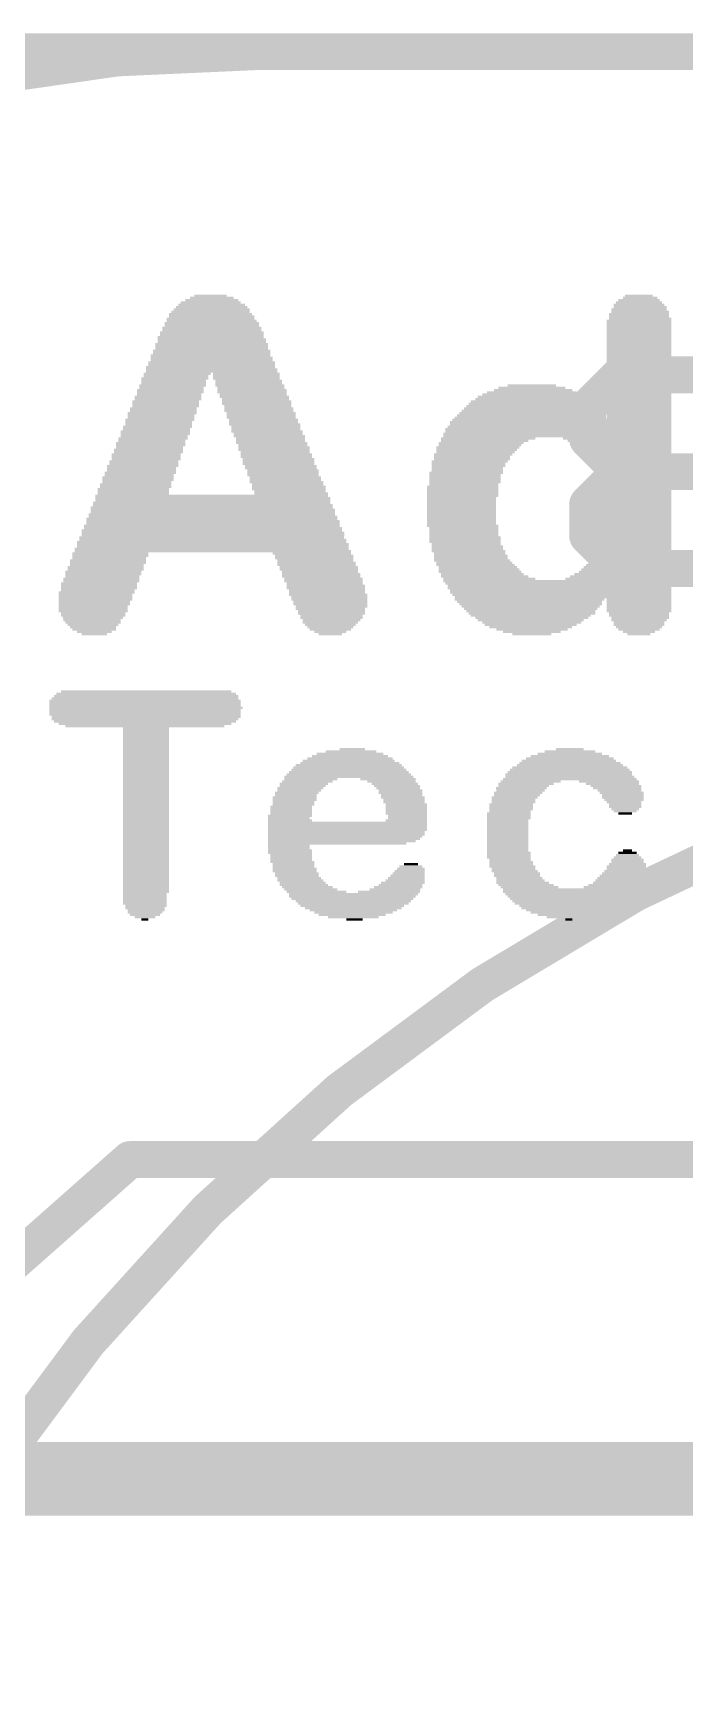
# Model space of a CAD drawing. Extents: x -53 to 61, y -36 to 25.
# Drawn here: x -19.46 to -15.87, y 1.36 to 10.52 of the extents above; entities that cross this region are included whole.
import ezdxf

# ---------------------------------------------------------------- set-up
doc = ezdxf.new("R2010")
doc.units = 0
for name, color, linetype in [('1', 12, 'CONTINUOUS'), ('16', 132, 'CONTINUOUS'), ('20', 53, 'CONTINUOUS'), ('21', 41, 'CONTINUOUS'), ('22', 40, 'CONTINUOUS'), ('47', 253, 'CONTINUOUS'), ('51', 53, 'CONTINUOUS')]:
    doc.layers.add(name, color=color, linetype=linetype)

# ---------------------------------------------------------------- blocks, each defined once
blk = doc.blocks.new('RECT')
blk.add_solid([(-0.5, -0.5), (0.5, -0.5), (-0.5, 0.5), (0.5, 0.5)])

msp = doc.modelspace()

# ---------------------------------------------------------------- linework, layer by layer
at = {"layer": '1', "const_width": 0.2032}
msp.add_lwpolyline([(26.162, 10.414), (-26.162, 10.414)], dxfattribs=at)
at = {"layer": '16'}
for points, const_width in [([(26.162, 10.414), (-26.162, 10.414)], 0.2032), ([(-21.16, 2.54), (24.5745, 2.54)], 0.4064)]:
    msp.add_lwpolyline(points, dxfattribs=dict(at, const_width=const_width))
at = {"layer": '20'}
for points, const_width in [([(-18.2245, 10.414, 0.4142), (-26.162, 2.54)], 0.2032), ([(-18.2245, 10.4648, 1), (-18.2245, 10.3632)], 0.1016), ([(-18.2247, 10.3632, 1), (-18.2243, 10.4648)], 0.1016)]:
    msp.add_lwpolyline(points, format="xyb", dxfattribs=dict(at, const_width=const_width))
at = {"layer": '20', "const_width": 0.2032}
msp.add_lwpolyline([(-18.2245, 10.414), (18.2245, 10.414)], dxfattribs=at)
at = {"layer": '21', "const_width": 0.2032}
for points in [[(-18.93, 4.302), (-21.98, 1.602)], [(-18.93, 4.302), (-3.93, 4.302)]]:
    msp.add_lwpolyline(points, dxfattribs=at)
at = {"layer": '21', "const_width": 0.1016}
for points in [[(-18.93, 4.3528, 1), (-18.93, 4.2512)], [(-18.8963, 4.264, 1), (-18.9637, 4.34)]]:
    msp.add_lwpolyline(points, format="xyb", dxfattribs=at)
at = {"layer": '22', "const_width": 0.2032}
for points in [[(-16.2274, 8.6306), (-16.4053, 8.4526)], [(-15.6935, 8.6306), (-16.2274, 8.6306)], [(-16.4053, 8.4526), (-16.4053, 8.2747)], [(-16.4053, 8.2747), (-16.2274, 8.0967)], [(-16.2274, 8.0967), (-16.4053, 7.9188)], [(-15.6935, 8.0967), (-16.2274, 8.0967)], [(-16.4053, 7.9188), (-16.4053, 7.7408)], [(-16.4053, 7.7408), (-16.2274, 7.5629)], [(-16.2274, 7.5629), (-15.6935, 7.5629)]]:
    msp.add_lwpolyline(points, dxfattribs=at)
at = {"layer": '22', "const_width": 0.1016}
for points in [[(-16.2274, 8.6814, 1), (-16.2274, 8.5798)], [(-16.1914, 8.5946, 1), (-16.2633, 8.6665)], [(-16.3545, 8.4526, 1), (-16.4561, 8.4526)], [(-16.4412, 8.4885, 1), (-16.3694, 8.4167)], [(-16.3694, 8.3106, 1), (-16.4412, 8.2387)], [(-16.4561, 8.2747, 1), (-16.3545, 8.2747)], [(-16.2274, 8.1475, 1), (-16.2274, 8.0459)], [(-16.1914, 8.0608, 1), (-16.2633, 8.1326)], [(-16.2633, 8.0608, 1), (-16.1914, 8.1326)], [(-16.3545, 7.9188, 1), (-16.4561, 7.9188)], [(-16.4412, 7.9547, 1), (-16.3694, 7.8828)], [(-16.3694, 7.7767, 1), (-16.4412, 7.7049)], [(-16.4561, 7.7408, 1), (-16.3545, 7.7408)], [(-16.2274, 7.6136, 1), (-16.2274, 7.5121)], [(-16.2633, 7.5269, 1), (-16.1914, 7.5988)]]:
    msp.add_lwpolyline(points, format="xyb", dxfattribs=at)
at = {"layer": '47', "const_width": 0.13}
msp.add_lwpolyline([(-18.2245, 10.414), (-34.716, 10.414)], dxfattribs=at)
at = {"layer": '47', "const_width": 0.065}
msp.add_lwpolyline([(-18.2245, 10.3815, 1), (-18.2245, 10.4465)], format="xyb", dxfattribs=at)
at = {"layer": '51', "const_width": 0.2032}
msp.add_lwpolyline([(-11.43, -13.048, 1), (-11.43, 6.952, 1), (-11.43, -13.048)], format="xyb", dxfattribs=at)

# ---------------------------------------------------------------- block references
at = {"layer": '21', "yscale": 0.0127}
for p, xscale in [((-18.4849, 9.0678), 0.1778), ((-16.1227, 9.0678), 0.1524), ((-18.4849, 8.9662), 0.4572), ((-18.4849, 8.9789), 0.4318), ((-18.4785, 8.9916), 0.4191), ((-18.4785, 9.0043), 0.3937), ((-18.4785, 9.017), 0.3683), ((-18.4849, 9.0297), 0.3302), ((-18.4785, 9.0424), 0.2921), ((-18.4785, 9.0551), 0.2413), ((-16.1227, 8.9662), 0.3302), ((-16.1227, 8.9916), 0.3048), ((-16.1163, 8.9789), 0.3175), ((-16.1227, 9.017), 0.2794), ((-16.1163, 9.0043), 0.2921), ((-16.1227, 9.0297), 0.254), ((-16.1227, 9.0424), 0.2286), ((-16.1163, 9.0551), 0.1905), ((-18.4785, 8.89), 0.5461), ((-18.4785, 8.8773), 0.5461), ((-18.4785, 8.9154), 0.5207), ((-18.4785, 8.9027), 0.5207), ((-18.4849, 8.9408), 0.4826), ((-18.4785, 8.9281), 0.4953), ((-18.4785, 8.9535), 0.4699), ((-16.1227, 8.9281), 0.3556), ((-16.1227, 8.9154), 0.3556), ((-16.1227, 8.9027), 0.3556), ((-16.1227, 8.89), 0.3556), ((-16.1227, 8.8773), 0.3556), ((-16.1227, 8.9535), 0.3302), ((-16.1163, 8.9408), 0.3429), ((-18.4785, 8.8011), 0.6223), ((-18.4785, 8.7884), 0.6223), ((-18.4849, 8.8392), 0.5842), ((-18.4785, 8.8265), 0.5969), ((-18.4785, 8.8138), 0.5969), ((-18.4785, 8.8646), 0.5715), ((-18.4785, 8.8519), 0.5715), ((-16.1227, 8.8646), 0.3556), ((-16.1227, 8.8519), 0.3556), ((-16.1227, 8.8392), 0.3556), ((-16.1227, 8.8265), 0.3556), ((-16.1227, 8.8138), 0.3556), ((-16.1227, 8.8011), 0.3556), ((-16.1227, 8.7884), 0.3556), ((-18.4785, 8.6995), 0.6985), ((-18.4849, 8.7376), 0.6604), ((-18.4785, 8.7249), 0.6731), ((-18.4785, 8.7122), 0.6731), ((-18.4785, 8.763), 0.6477), ((-18.4785, 8.7503), 0.6477), ((-18.4785, 8.7757), 0.6223), ((-16.1227, 8.7757), 0.3556), ((-16.1227, 8.763), 0.3556), ((-16.1227, 8.7503), 0.3556), ((-16.1227, 8.7376), 0.3556), ((-16.1227, 8.7249), 0.3556), ((-16.1227, 8.7122), 0.3556), ((-16.1227, 8.6995), 0.3556), ((-18.6817, 8.6106), 0.3683), ((-18.6754, 8.6233), 0.3556), ((-18.669, 8.636), 0.3683), ((-18.4849, 8.6741), 0.7112), ((-18.4785, 8.6614), 0.7239), ((-18.4785, 8.6487), 0.7239), ((-18.4785, 8.6868), 0.6985), ((-18.288, 8.636), 0.3683), ((-18.288, 8.6233), 0.3683), ((-18.288, 8.6106), 0.3683), ((-16.1227, 8.6868), 0.3556), ((-16.1227, 8.6741), 0.3556), ((-16.1227, 8.6614), 0.3556), ((-16.1227, 8.6487), 0.3556), ((-16.1227, 8.636), 0.3556), ((-16.1227, 8.6233), 0.3556), ((-16.1227, 8.6106), 0.3556), ((-18.7198, 8.509), 0.3683), ((-18.7135, 8.5217), 0.3556), ((-18.7071, 8.5471), 0.3683), ((-18.7071, 8.5344), 0.3683), ((-18.6944, 8.5725), 0.3683), ((-18.7007, 8.5598), 0.3556), ((-18.6881, 8.5979), 0.3556), ((-18.6881, 8.5852), 0.3556), ((-18.2753, 8.5979), 0.3683), ((-18.2753, 8.5852), 0.3683), ((-18.269, 8.5725), 0.381), ((-18.2563, 8.5471), 0.381), ((-18.2563, 8.5344), 0.381), ((-18.2626, 8.5598), 0.3683), ((-18.2436, 8.509), 0.381), ((-18.2499, 8.5217), 0.3683), ((-16.7132, 8.509), 0.5969), ((-16.7132, 8.5217), 0.5461), ((-16.7132, 8.5344), 0.4953), ((-16.7068, 8.5471), 0.4318), ((-16.7132, 8.5598), 0.3683), ((-16.7132, 8.5725), 0.2667), ((-16.1227, 8.5979), 0.3556), ((-16.1227, 8.5852), 0.3556), ((-16.1227, 8.5725), 0.3556), ((-16.1227, 8.5598), 0.3556), ((-16.1227, 8.5471), 0.3556), ((-16.1227, 8.5344), 0.3556), ((-16.1227, 8.5217), 0.3556), ((-16.1227, 8.509), 0.3556), ((-18.7516, 8.4201), 0.381), ((-18.7452, 8.4455), 0.3683), ((-18.7452, 8.4328), 0.3683), ((-18.7325, 8.4836), 0.3683), ((-18.7325, 8.4709), 0.3683), ((-18.7325, 8.4582), 0.3683), ((-18.7198, 8.4963), 0.3683), ((-18.2372, 8.4963), 0.3683), ((-18.2309, 8.4836), 0.381), ((-18.2309, 8.4709), 0.381), ((-18.2182, 8.4455), 0.381), ((-18.2182, 8.4328), 0.381), ((-18.2245, 8.4582), 0.3683), ((-18.2055, 8.4201), 0.381), ((-16.7196, 8.4201), 0.7874), ((-16.7196, 8.4328), 0.762), ((-16.7196, 8.4455), 0.7366), ((-16.7196, 8.4582), 0.7112), ((-16.7196, 8.4709), 0.6858), ((-16.7196, 8.4836), 0.6604), ((-16.7132, 8.4963), 0.6223), ((-16.1227, 8.4963), 0.3556), ((-16.1227, 8.4836), 0.3556), ((-16.1227, 8.4709), 0.3556), ((-16.1227, 8.4582), 0.3556), ((-16.1227, 8.4455), 0.3556), ((-16.1227, 8.4328), 0.3556), ((-16.1227, 8.4201), 0.3556), ((-18.7769, 8.3439), 0.381), ((-18.7833, 8.3312), 0.3683), ((-18.7643, 8.382), 0.381), ((-18.7706, 8.3693), 0.3683), ((-18.7706, 8.3566), 0.3683), ((-18.7579, 8.4074), 0.3683), ((-18.7579, 8.3947), 0.3683), ((-18.2055, 8.4074), 0.381), ((-18.2055, 8.3947), 0.381), ((-18.1928, 8.382), 0.381), ((-18.1928, 8.3693), 0.381), ((-18.1864, 8.3566), 0.3937), ((-18.1801, 8.3439), 0.381), ((-18.1801, 8.3312), 0.381), ((-16.5672, 8.3312), 1.2446), ((-16.5608, 8.3439), 1.2319), ((-16.5544, 8.3693), 1.2192), ((-16.5544, 8.3566), 1.2192), ((-16.5481, 8.382), 1.2065), ((-16.7259, 8.3947), 0.8255), ((-16.7259, 8.4074), 0.8001), ((-16.1227, 8.4074), 0.3556), ((-16.1227, 8.3947), 0.3556), ((-18.815, 8.255), 0.381), ((-18.815, 8.2423), 0.381), ((-18.8024, 8.2804), 0.381), ((-18.8087, 8.2677), 0.3683), ((-18.7897, 8.3185), 0.381), ((-18.7897, 8.3058), 0.381), ((-18.796, 8.2931), 0.3683), ((-18.1737, 8.3185), 0.3937), ((-18.1674, 8.3058), 0.381), ((-18.161, 8.2931), 0.3937), ((-18.1547, 8.2804), 0.381), ((-18.1547, 8.2677), 0.381), ((-18.1483, 8.255), 0.3937), ((-18.142, 8.2423), 0.381), ((-16.9926, 8.255), 0.4699), ((-16.999, 8.2423), 0.4572), ((-16.9545, 8.2804), 0.5207), ((-16.9735, 8.2677), 0.4826), ((-16.5735, 8.3058), 1.2573), ((-16.5735, 8.2931), 1.2573), ((-16.5672, 8.3185), 1.2446), ((-16.2433, 8.2804), 0.5969), ((-16.2306, 8.2677), 0.5715), ((-16.2179, 8.255), 0.5461), ((-16.2052, 8.2423), 0.5207), ((-18.8531, 8.1534), 0.381), ((-18.8405, 8.1915), 0.381), ((-18.8405, 8.1788), 0.381), ((-18.8405, 8.1661), 0.381), ((-18.8278, 8.2169), 0.381), ((-18.8278, 8.2042), 0.381), ((-18.8214, 8.2296), 0.3683), ((-18.1356, 8.2296), 0.3937), ((-18.1356, 8.2169), 0.3937), ((-18.1293, 8.2042), 0.381), ((-18.1229, 8.1915), 0.3937), ((-18.1229, 8.1788), 0.3937), ((-18.1102, 8.1661), 0.3937), ((-18.1102, 8.1534), 0.3937), ((-17.0561, 8.1534), 0.4191), ((-17.0371, 8.1915), 0.4318), ((-17.0434, 8.1788), 0.4191), ((-17.0434, 8.1661), 0.4191), ((-17.0244, 8.2042), 0.4318), ((-17.0116, 8.2296), 0.4572), ((-17.018, 8.2169), 0.4445), ((-16.1989, 8.2296), 0.508), ((-16.1925, 8.2169), 0.4953), ((-16.1862, 8.2042), 0.4826), ((-16.1798, 8.1915), 0.4699), ((-16.1735, 8.1788), 0.4572), ((-16.1671, 8.1661), 0.4445), ((-16.1671, 8.1534), 0.4445), ((-18.8849, 8.0645), 0.3937), ((-18.8849, 8.0518), 0.3937), ((-18.8722, 8.0899), 0.3937), ((-18.8786, 8.0772), 0.381), ((-18.8595, 8.128), 0.3937), ((-18.8659, 8.1153), 0.381), ((-18.8659, 8.1026), 0.381), ((-18.8531, 8.1407), 0.381), ((-18.1102, 8.1407), 0.3937), ((-18.0975, 8.128), 0.3937), ((-18.0975, 8.1153), 0.3937), ((-18.0848, 8.1026), 0.3937), ((-18.0848, 8.0899), 0.3937), ((-18.0848, 8.0772), 0.3937), ((-18.0721, 8.0645), 0.3937), ((-18.0721, 8.0518), 0.3937), ((-17.0752, 8.0899), 0.4064), ((-17.0815, 8.0772), 0.3937), ((-17.0815, 8.0645), 0.3937), ((-17.0815, 8.0518), 0.3937), ((-17.0625, 8.1407), 0.4064), ((-17.0625, 8.128), 0.4064), ((-17.0688, 8.1153), 0.3937), ((-17.0688, 8.1026), 0.3937), ((-16.1608, 8.1407), 0.4318), ((-16.1608, 8.128), 0.4318), ((-16.1544, 8.1153), 0.4191), ((-16.1544, 8.1026), 0.4191), ((-16.1481, 8.0899), 0.4064), ((-16.1481, 8.0772), 0.4064), ((-16.1481, 8.0645), 0.4064), ((-16.1417, 8.0518), 0.3937), ((-18.4785, 7.9629), 1.2827), ((-18.9103, 8.001), 0.3937), ((-18.9103, 7.9883), 0.3937), ((-18.9103, 7.9756), 0.3937), ((-18.8976, 8.0264), 0.3937), ((-18.8976, 8.0137), 0.3937), ((-18.8912, 8.0391), 0.381), ((-18.0658, 8.0391), 0.4064), ((-18.0594, 8.0264), 0.3937), ((-18.0531, 8.0137), 0.4064), ((-18.0531, 8.001), 0.4064), ((-18.0467, 7.9883), 0.3937), ((-18.0404, 7.9756), 0.4064), ((-17.0942, 8.0137), 0.3937), ((-17.0942, 8.001), 0.3937), ((-17.0942, 7.9883), 0.3937), ((-17.0942, 7.9756), 0.3937), ((-17.0942, 7.9629), 0.3937), ((-17.0815, 8.0391), 0.3937), ((-17.0878, 8.0264), 0.381), ((-16.1417, 8.0391), 0.3937), ((-16.1417, 8.0264), 0.3937), ((-16.1417, 8.0137), 0.3937), ((-16.1354, 8.001), 0.381), ((-16.1354, 7.9883), 0.381), ((-16.1354, 7.9756), 0.381), ((-16.1354, 7.9629), 0.381), ((-18.4785, 7.8994), 1.3335), ((-18.4721, 7.8867), 1.3462), ((-18.4721, 7.874), 1.3462), ((-18.4785, 7.9248), 1.3081), ((-18.4721, 7.9121), 1.3208), ((-18.4721, 7.9502), 1.2954), ((-18.4721, 7.9375), 1.2954), ((-17.1006, 7.9502), 0.381), ((-17.1006, 7.9375), 0.381), ((-17.1006, 7.9248), 0.381), ((-17.1006, 7.9121), 0.381), ((-17.1006, 7.8994), 0.381), ((-17.1006, 7.8867), 0.381), ((-17.1006, 7.874), 0.381), ((-16.1354, 7.9502), 0.381), ((-16.1354, 7.9375), 0.381), ((-16.1354, 7.9248), 0.381), ((-16.1354, 7.9121), 0.381), ((-16.1354, 7.8994), 0.381), ((-16.1354, 7.8867), 0.381), ((-16.1354, 7.874), 0.381), ((-18.4785, 7.7978), 1.4097), ((-18.4721, 7.7851), 1.4224), ((-18.4785, 7.8359), 1.3843), ((-18.4721, 7.8232), 1.397), ((-18.4721, 7.8105), 1.397), ((-18.4785, 7.8613), 1.3589), ((-18.4721, 7.8486), 1.3716), ((-17.1006, 7.8613), 0.381), ((-17.1006, 7.8486), 0.381), ((-17.1006, 7.8359), 0.381), ((-17.1006, 7.8232), 0.381), ((-17.1006, 7.8105), 0.381), ((-17.0942, 7.7978), 0.3937), ((-17.0878, 7.7851), 0.381), ((-16.1354, 7.8613), 0.381), ((-16.1354, 7.8486), 0.381), ((-16.1354, 7.8359), 0.381), ((-16.1354, 7.8232), 0.381), ((-16.1354, 7.8105), 0.381), ((-16.1354, 7.7978), 0.381), ((-16.1354, 7.7851), 0.381), ((-18.4785, 7.7089), 1.4859), ((-18.4721, 7.6962), 1.4986), ((-18.4785, 7.7343), 1.4605), ((-18.4721, 7.7216), 1.4732), ((-18.4785, 7.7724), 1.4351), ((-18.4721, 7.7597), 1.4478), ((-18.4721, 7.747), 1.4478), ((-17.0878, 7.7724), 0.381), ((-17.0878, 7.7597), 0.381), ((-17.0878, 7.747), 0.381), ((-17.0815, 7.7343), 0.3937), ((-17.0815, 7.7216), 0.3937), ((-17.0815, 7.7089), 0.3937), ((-17.0752, 7.6962), 0.381), ((-16.1481, 7.7089), 0.4064), ((-16.1481, 7.6962), 0.4064), ((-16.1417, 7.7597), 0.3937), ((-16.1417, 7.747), 0.3937), ((-16.1417, 7.7343), 0.3937), ((-16.1417, 7.7216), 0.3937), ((-16.1354, 7.7724), 0.381), ((-19.05, 7.6073), 0.4191), ((-19.05, 7.5946), 0.4191), ((-19.0373, 7.6454), 0.4191), ((-19.0373, 7.6327), 0.4191), ((-19.0436, 7.62), 0.4064), ((-18.4785, 7.6708), 1.5113), ((-18.4721, 7.6581), 1.524), ((-18.4721, 7.6835), 1.4986), ((-17.9261, 7.6454), 0.4318), ((-17.9134, 7.6327), 0.4318), ((-17.9134, 7.62), 0.4318), ((-17.907, 7.6073), 0.4191), ((-17.9007, 7.5946), 0.4318), ((-17.0688, 7.6835), 0.3937), ((-17.0688, 7.6708), 0.3937), ((-17.0625, 7.6581), 0.4064), ((-17.0561, 7.6454), 0.3937), ((-17.0497, 7.6327), 0.4064), ((-17.0497, 7.62), 0.4064), ((-17.0434, 7.6073), 0.4191), ((-17.0307, 7.5946), 0.4191), ((-16.1735, 7.6073), 0.4572), ((-16.1735, 7.5946), 0.4572), ((-16.1671, 7.62), 0.4445), ((-16.1608, 7.6454), 0.4318), ((-16.1608, 7.6327), 0.4318), ((-16.1544, 7.6708), 0.4191), ((-16.1544, 7.6581), 0.4191), ((-16.1481, 7.6835), 0.4064), ((-19.0881, 7.5057), 0.4191), ((-19.0754, 7.5438), 0.4191), ((-19.0754, 7.5311), 0.4191), ((-19.0817, 7.5184), 0.4064), ((-19.0627, 7.5692), 0.4191), ((-19.0627, 7.5565), 0.4191), ((-19.0564, 7.5819), 0.4064), ((-17.9007, 7.5819), 0.4318), ((-17.888, 7.5692), 0.4318), ((-17.888, 7.5565), 0.4318), ((-17.8753, 7.5311), 0.4318), ((-17.8753, 7.5184), 0.4318), ((-17.8816, 7.5438), 0.4191), ((-17.8626, 7.5057), 0.4318), ((-17.0244, 7.5819), 0.4318), ((-16.999, 7.5438), 0.4572), ((-17.0116, 7.5692), 0.4318), ((-17.0053, 7.5565), 0.4445), ((-16.9863, 7.5311), 0.4572), ((-16.9735, 7.5184), 0.4826), ((-16.9482, 7.5057), 0.508), ((-16.237, 7.5057), 0.5842), ((-16.2243, 7.5184), 0.5588), ((-16.2115, 7.5311), 0.5334), ((-16.1989, 7.5438), 0.508), ((-16.1925, 7.5565), 0.4953), ((-16.1862, 7.5692), 0.4826), ((-16.1798, 7.5819), 0.4699), ((-19.1135, 7.4295), 0.4191), ((-19.1198, 7.4168), 0.4064), ((-19.1072, 7.4422), 0.4064), ((-19.1008, 7.4803), 0.4191), ((-19.1008, 7.4676), 0.4191), ((-19.1008, 7.4549), 0.4191), ((-19.0881, 7.493), 0.4191), ((-17.8626, 7.493), 0.4318), ((-17.8562, 7.4803), 0.4191), ((-17.8498, 7.4676), 0.4318), ((-17.8498, 7.4549), 0.4318), ((-17.8372, 7.4168), 0.4318), ((-17.8435, 7.4422), 0.4191), ((-17.8435, 7.4295), 0.4191), ((-16.5735, 7.493), 1.2573), ((-16.5672, 7.4803), 1.2446), ((-16.5608, 7.4676), 1.2319), ((-16.5608, 7.4549), 1.2319), ((-16.5544, 7.4422), 1.2192), ((-16.5544, 7.4295), 1.2192), ((-16.5481, 7.4168), 1.2065), ((-19.1262, 7.3787), 0.3937), ((-19.1262, 7.366), 0.3937), ((-19.1326, 7.3533), 0.381), ((-19.1326, 7.3406), 0.381), ((-19.1326, 7.3279), 0.381), ((-19.1198, 7.4041), 0.4064), ((-19.1198, 7.3914), 0.4064), ((-17.8308, 7.4041), 0.4191), ((-17.8308, 7.3914), 0.4191), ((-17.8245, 7.3787), 0.4064), ((-17.8245, 7.366), 0.4064), ((-17.8181, 7.3533), 0.3937), ((-17.8245, 7.3406), 0.381), ((-17.8181, 7.3279), 0.3683), ((-16.5418, 7.4041), 1.1938), ((-16.7259, 7.3914), 0.8255), ((-16.7259, 7.3787), 0.8001), ((-16.7196, 7.366), 0.7874), ((-16.7196, 7.3533), 0.762), ((-16.7196, 7.3406), 0.7366), ((-16.7196, 7.3279), 0.7112), ((-16.1227, 7.3914), 0.3556), ((-16.1227, 7.3787), 0.3556), ((-16.1227, 7.366), 0.3556), ((-16.1227, 7.3533), 0.3556), ((-16.1227, 7.3406), 0.3556), ((-16.1227, 7.3279), 0.3556), ((-19.1326, 7.3152), 0.3556), ((-19.1326, 7.3025), 0.3556), ((-19.1326, 7.2898), 0.3302), ((-19.1389, 7.2771), 0.3175), ((-19.1326, 7.2644), 0.3048), ((-19.1326, 7.2517), 0.2794), ((-19.1326, 7.239), 0.254), ((-17.8181, 7.3152), 0.3683), ((-17.8181, 7.3025), 0.3429), ((-17.8181, 7.2898), 0.3429), ((-17.8181, 7.2771), 0.3175), ((-17.8245, 7.2644), 0.3048), ((-17.8245, 7.2517), 0.2794), ((-17.8245, 7.239), 0.254), ((-16.7132, 7.3152), 0.6985), ((-16.7196, 7.3025), 0.6604), ((-16.7132, 7.2898), 0.6223), ((-16.7196, 7.2771), 0.5842), ((-16.7132, 7.2644), 0.5461), ((-16.7196, 7.2517), 0.508), ((-16.7196, 7.239), 0.4572), ((-16.1227, 7.3152), 0.3302), ((-16.1227, 7.3025), 0.3302), ((-16.1163, 7.2898), 0.3175), ((-16.1227, 7.2771), 0.3048), ((-16.1227, 7.2644), 0.2794), ((-16.1227, 7.2517), 0.2794), ((-16.1227, 7.239), 0.254), ((-19.1262, 7.2263), 0.2413), ((-19.1262, 7.2136), 0.1905), ((-19.1262, 7.2009), 0.1397), ((-17.8245, 7.2263), 0.2286), ((-17.8245, 7.2136), 0.1778), ((-17.8245, 7.2009), 0.127), ((-16.7132, 7.2263), 0.3937), ((-16.7132, 7.2136), 0.3175), ((-16.7132, 7.2009), 0.2159), ((-16.1227, 7.2263), 0.2286), ((-16.1227, 7.2136), 0.1778), ((-16.1227, 7.2009), 0.127), ((-18.8405, 6.8707), 0.9906), ((-18.8405, 6.8834), 0.9398), ((-18.8468, 6.8326), 1.0541), ((-18.8468, 6.8199), 1.0541), ((-18.8468, 6.8072), 1.0541), ((-18.8405, 6.7945), 1.0668), ((-18.8468, 6.7818), 1.0541), ((-18.8468, 6.7691), 1.0541), ((-18.8468, 6.8453), 1.0287), ((-18.8405, 6.858), 1.016), ((-18.8468, 6.7564), 1.0541), ((-18.8405, 6.7437), 1.0414), ((-18.8468, 6.731), 1.0287), ((-18.8468, 6.7183), 1.0033), ((-18.8468, 6.7056), 0.9525), ((-18.8468, 6.6929), 0.8763), ((-18.8405, 6.6802), 0.254), ((-18.8405, 6.6675), 0.254), ((-18.8405, 6.6548), 0.254), ((-18.8405, 6.6421), 0.254), ((-18.8405, 6.6294), 0.254), ((-18.8405, 6.6167), 0.254), ((-18.8405, 6.604), 0.254), ((-18.8405, 6.5913), 0.254), ((-18.8405, 6.5786), 0.254), ((-18.8405, 6.5659), 0.254), ((-18.8405, 6.5532), 0.254), ((-18.8405, 6.5405), 0.254), ((-18.8405, 6.5278), 0.254), ((-18.8405, 6.5151), 0.254), ((-18.8405, 6.5024), 0.254), ((-17.7229, 6.5024), 0.508), ((-17.7165, 6.5151), 0.4699), ((-17.7165, 6.5278), 0.4191), ((-17.7165, 6.5405), 0.3683), ((-17.7102, 6.5532), 0.2794), ((-17.7038, 6.5659), 0.1397), ((-16.51, 6.5024), 0.5207), ((-16.5037, 6.5151), 0.4826), ((-16.5037, 6.5278), 0.4318), ((-16.5037, 6.5405), 0.3556), ((-16.5037, 6.5532), 0.2794), ((-16.5037, 6.5659), 0.1524), ((-18.8405, 6.4897), 0.254), ((-18.8405, 6.477), 0.254), ((-18.8405, 6.4643), 0.254), ((-18.8405, 6.4516), 0.254), ((-18.8405, 6.4389), 0.254), ((-18.8405, 6.4262), 0.254), ((-18.8405, 6.4135), 0.254), ((-17.7229, 6.4135), 0.7112), ((-17.7229, 6.4262), 0.6858), ((-17.7229, 6.4389), 0.6604), ((-17.7229, 6.4516), 0.635), ((-17.7229, 6.4643), 0.6096), ((-17.7229, 6.477), 0.5842), ((-17.7165, 6.4897), 0.5461), ((-16.51, 6.4262), 0.6985), ((-16.5037, 6.4135), 0.7112), ((-16.5037, 6.4389), 0.6858), ((-16.5037, 6.4516), 0.6604), ((-16.5037, 6.4643), 0.635), ((-16.5037, 6.477), 0.5842), ((-16.5037, 6.4897), 0.5588), ((-18.8405, 6.4008), 0.254), ((-18.8405, 6.3881), 0.254), ((-18.8405, 6.3754), 0.254), ((-18.8405, 6.3627), 0.254), ((-18.8405, 6.35), 0.254), ((-18.8405, 6.3373), 0.254), ((-18.8405, 6.3246), 0.254), ((-18.8405, 6.3119), 0.254), ((-18.0086, 6.3246), 0.2413), ((-18.015, 6.3119), 0.2286), ((-17.9896, 6.35), 0.254), ((-17.9959, 6.3373), 0.2413), ((-17.9705, 6.3754), 0.2667), ((-17.9769, 6.3627), 0.254), ((-17.9515, 6.3881), 0.2794), ((-17.9324, 6.4008), 0.2921), ((-17.5069, 6.4008), 0.3048), ((-17.4879, 6.3881), 0.2667), ((-17.4688, 6.3754), 0.254), ((-17.4562, 6.3627), 0.254), ((-17.4498, 6.35), 0.2413), ((-17.4371, 6.3373), 0.2413), ((-17.4371, 6.3246), 0.2413), ((-17.4307, 6.3119), 0.2286), ((-16.7894, 6.3246), 0.2667), ((-16.7958, 6.3119), 0.254), ((-16.7704, 6.35), 0.2794), ((-16.7767, 6.3373), 0.2667), ((-16.7577, 6.3627), 0.2794), ((-16.7449, 6.3754), 0.3048), ((-16.7196, 6.3881), 0.3302), ((-16.5037, 6.4008), 0.7366), ((-16.2877, 6.3881), 0.3302), ((-16.2687, 6.3754), 0.2921), ((-16.2496, 6.3627), 0.2794), ((-16.2433, 6.35), 0.2667), ((-16.2306, 6.3373), 0.2413), ((-16.2179, 6.3246), 0.2413), ((-16.2115, 6.3119), 0.2286), ((-18.8405, 6.2992), 0.254), ((-18.8405, 6.2865), 0.254), ((-18.8405, 6.2738), 0.254), ((-18.8405, 6.2611), 0.254), ((-18.8405, 6.2484), 0.254), ((-18.8405, 6.2357), 0.254), ((-18.8405, 6.223), 0.254), ((-18.0404, 6.2484), 0.2286), ((-18.0404, 6.2357), 0.2286), ((-18.0404, 6.223), 0.2286), ((-18.0213, 6.2992), 0.2413), ((-18.0213, 6.2865), 0.2413), ((-18.0277, 6.2738), 0.2286), ((-18.0277, 6.2611), 0.2286), ((-17.4244, 6.2992), 0.2413), ((-17.4181, 6.2865), 0.2286), ((-17.4181, 6.2738), 0.2286), ((-17.4054, 6.2611), 0.2286), ((-17.4054, 6.2484), 0.2286), ((-17.4054, 6.2357), 0.2286), ((-17.4054, 6.223), 0.2286), ((-16.8275, 6.2611), 0.2413), ((-16.8275, 6.2484), 0.2413), ((-16.8275, 6.2357), 0.2413), ((-16.8339, 6.223), 0.2286), ((-16.8085, 6.2992), 0.254), ((-16.8148, 6.2865), 0.2413), ((-16.8148, 6.2738), 0.2413), ((-16.2115, 6.2992), 0.2286), ((-16.2052, 6.2865), 0.2159), ((-16.2052, 6.2738), 0.1905), ((-16.1989, 6.2611), 0.1778), ((-16.1989, 6.2484), 0.1778), ((-16.1989, 6.2357), 0.1524), ((-16.1989, 6.223), 0.127), ((-18.8405, 6.2103), 0.254), ((-18.8405, 6.1976), 0.254), ((-18.8405, 6.1849), 0.254), ((-18.8405, 6.1722), 0.254), ((-18.8405, 6.1595), 0.254), ((-18.8405, 6.1468), 0.254), ((-18.8405, 6.1341), 0.254), ((-18.0467, 6.1976), 0.2413), ((-18.0531, 6.1849), 0.2286), ((-18.0467, 6.1722), 0.2413), ((-17.7292, 6.1595), 0.8763), ((-17.7292, 6.1468), 0.8763), ((-17.7292, 6.1341), 0.8763), ((-18.0404, 6.2103), 0.2286), ((-17.4054, 6.2103), 0.2286), ((-17.4054, 6.1722), 0.2286), ((-17.399, 6.1976), 0.2159), ((-17.399, 6.1849), 0.2159), ((-16.8402, 6.2103), 0.2413), ((-16.8402, 6.1976), 0.2413), ((-16.8402, 6.1849), 0.2413), ((-16.8466, 6.1722), 0.2286), ((-16.8466, 6.1595), 0.2286), ((-16.8466, 6.1468), 0.2286), ((-16.8466, 6.1341), 0.2286), ((-16.1989, 6.2103), 0.0762), ((-18.8405, 6.1214), 0.254), ((-18.8405, 6.1087), 0.254), ((-18.8405, 6.096), 0.254), ((-18.8405, 6.0833), 0.254), ((-18.8405, 6.0706), 0.254), ((-18.8405, 6.0579), 0.254), ((-18.8405, 6.0452), 0.254), ((-17.7419, 6.0833), 0.8509), ((-17.7483, 6.0706), 0.8382), ((-17.761, 6.0579), 0.8128), ((-17.7864, 6.0452), 0.762), ((-17.7292, 6.1214), 0.8763), ((-17.7355, 6.1087), 0.8636), ((-17.7355, 6.096), 0.8636), ((-16.8466, 6.1214), 0.2286), ((-16.8466, 6.1087), 0.2286), ((-16.8466, 6.096), 0.2286), ((-16.8466, 6.0833), 0.2286), ((-16.8466, 6.0706), 0.2286), ((-16.8466, 6.0579), 0.2286), ((-16.8466, 6.0452), 0.2286), ((-18.8405, 6.0325), 0.254), ((-18.8405, 6.0198), 0.254), ((-18.8405, 6.0071), 0.254), ((-18.8405, 5.9944), 0.254), ((-18.8405, 5.9817), 0.254), ((-18.8405, 5.969), 0.254), ((-18.8405, 5.9563), 0.254), ((-18.0531, 6.0325), 0.2286), ((-18.0531, 6.0198), 0.2286), ((-18.0467, 6.0071), 0.2413), ((-18.0467, 5.9944), 0.2413), ((-18.0404, 5.9817), 0.2286), ((-18.0404, 5.969), 0.2286), ((-18.0404, 5.9563), 0.2286), ((-16.8466, 6.0325), 0.2286), ((-16.8466, 6.0198), 0.2286), ((-16.8466, 6.0071), 0.2286), ((-16.8402, 5.9944), 0.2413), ((-16.8402, 5.9817), 0.2413), ((-16.8402, 5.969), 0.2413), ((-16.8339, 5.9563), 0.2286), ((-16.1862, 5.9563), 0.1778), ((-16.1862, 5.969), 0.1524), ((-16.1862, 5.9817), 0.127), ((-16.1862, 5.9944), 0.1016), ((-16.1862, 6.0071), 0.0508), ((-18.8405, 5.9436), 0.254), ((-18.8405, 5.9309), 0.254), ((-18.8405, 5.9182), 0.254), ((-18.8405, 5.9055), 0.254), ((-18.8405, 5.8928), 0.254), ((-18.8405, 5.8801), 0.254), ((-18.8405, 5.8674), 0.254), ((-18.8405, 5.8547), 0.254), ((-18.034, 5.9436), 0.2413), ((-18.0277, 5.9309), 0.2286), ((-18.0277, 5.9182), 0.2286), ((-18.0213, 5.9055), 0.2413), ((-18.0213, 5.8928), 0.2413), ((-18.0086, 5.8801), 0.2413), ((-18.0086, 5.8674), 0.2413), ((-17.9959, 5.8547), 0.2413), ((-17.4054, 5.8547), 0.2032), ((-17.399, 5.8674), 0.1905), ((-17.3926, 5.8801), 0.1778), ((-17.3863, 5.8928), 0.1651), ((-17.38, 5.9055), 0.1524), ((-17.38, 5.9182), 0.127), ((-17.38, 5.9309), 0.0762), ((-16.8275, 5.9436), 0.2413), ((-16.8275, 5.9309), 0.2413), ((-16.8211, 5.9182), 0.254), ((-16.8148, 5.9055), 0.2413), ((-16.8085, 5.8928), 0.254), ((-16.7958, 5.8801), 0.254), ((-16.7958, 5.8674), 0.254), ((-16.783, 5.8547), 0.254), ((-16.2243, 5.8547), 0.254), ((-16.2179, 5.8674), 0.2413), ((-16.2115, 5.8801), 0.2286), ((-16.1989, 5.8928), 0.2286), ((-16.1925, 5.9182), 0.2159), ((-16.1925, 5.9055), 0.2159), ((-16.1862, 5.9309), 0.2032), ((-16.1862, 5.9436), 0.1778), ((-18.8405, 5.842), 0.254), ((-18.8405, 5.8293), 0.254), ((-18.8405, 5.8166), 0.254), ((-18.8405, 5.8039), 0.254), ((-18.8405, 5.7912), 0.254), ((-18.8405, 5.7785), 0.254), ((-18.8468, 5.7658), 0.2413), ((-17.9896, 5.842), 0.254), ((-17.9769, 5.8293), 0.254), ((-17.9705, 5.8166), 0.2667), ((-17.9515, 5.8039), 0.2794), ((-17.9324, 5.7912), 0.2921), ((-17.9007, 5.7785), 0.3302), ((-17.6974, 5.7658), 0.7112), ((-17.5006, 5.7785), 0.3429), ((-17.4688, 5.7912), 0.2794), ((-17.4498, 5.8039), 0.2667), ((-17.4371, 5.8166), 0.2413), ((-17.4244, 5.8293), 0.2413), ((-17.4117, 5.842), 0.2159), ((-16.7767, 5.842), 0.2667), ((-16.764, 5.8293), 0.2921), ((-16.7449, 5.8166), 0.3048), ((-16.7259, 5.8039), 0.3175), ((-16.5037, 5.7912), 0.7366), ((-16.5037, 5.7785), 0.7366), ((-16.5037, 5.7658), 0.7112), ((-16.2751, 5.8039), 0.3048), ((-16.256, 5.8166), 0.2921), ((-16.2433, 5.8293), 0.2667), ((-16.2306, 5.842), 0.2667), ((-18.8468, 5.7531), 0.2413), ((-18.8468, 5.7404), 0.2413), ((-18.8468, 5.7277), 0.2413), ((-18.8468, 5.715), 0.2413), ((-18.8405, 5.7023), 0.2286), ((-18.8468, 5.6896), 0.2159), ((-18.8405, 5.6769), 0.2032), ((-17.7038, 5.7531), 0.6985), ((-17.7038, 5.7404), 0.6731), ((-17.6974, 5.7277), 0.635), ((-17.6974, 5.715), 0.6096), ((-17.7038, 5.7023), 0.5715), ((-17.6974, 5.6896), 0.5334), ((-17.6974, 5.6769), 0.4826), ((-16.5037, 5.7531), 0.6858), ((-16.5037, 5.7404), 0.6604), ((-16.5037, 5.7277), 0.635), ((-16.5037, 5.715), 0.6096), ((-16.5037, 5.7023), 0.5588), ((-16.5037, 5.6896), 0.5334), ((-16.5037, 5.6769), 0.4826), ((-18.8468, 5.6642), 0.1905), ((-18.8468, 5.6515), 0.1651), ((-18.8468, 5.6388), 0.1143), ((-18.8468, 5.6261), 0.0381), ((-17.6974, 5.6642), 0.4318), ((-17.7038, 5.6515), 0.3683), ((-17.6974, 5.6388), 0.2794), ((-17.6911, 5.6261), 0.0889), ((-16.51, 5.6642), 0.4191), ((-16.5037, 5.6515), 0.3556), ((-16.5037, 5.6388), 0.254), ((-16.51, 5.6261), 0.0381)]:
    msp.add_blockref('RECT', p, dxfattribs=dict(at, xscale=xscale))

doc.saveas('drawing.dxf')
